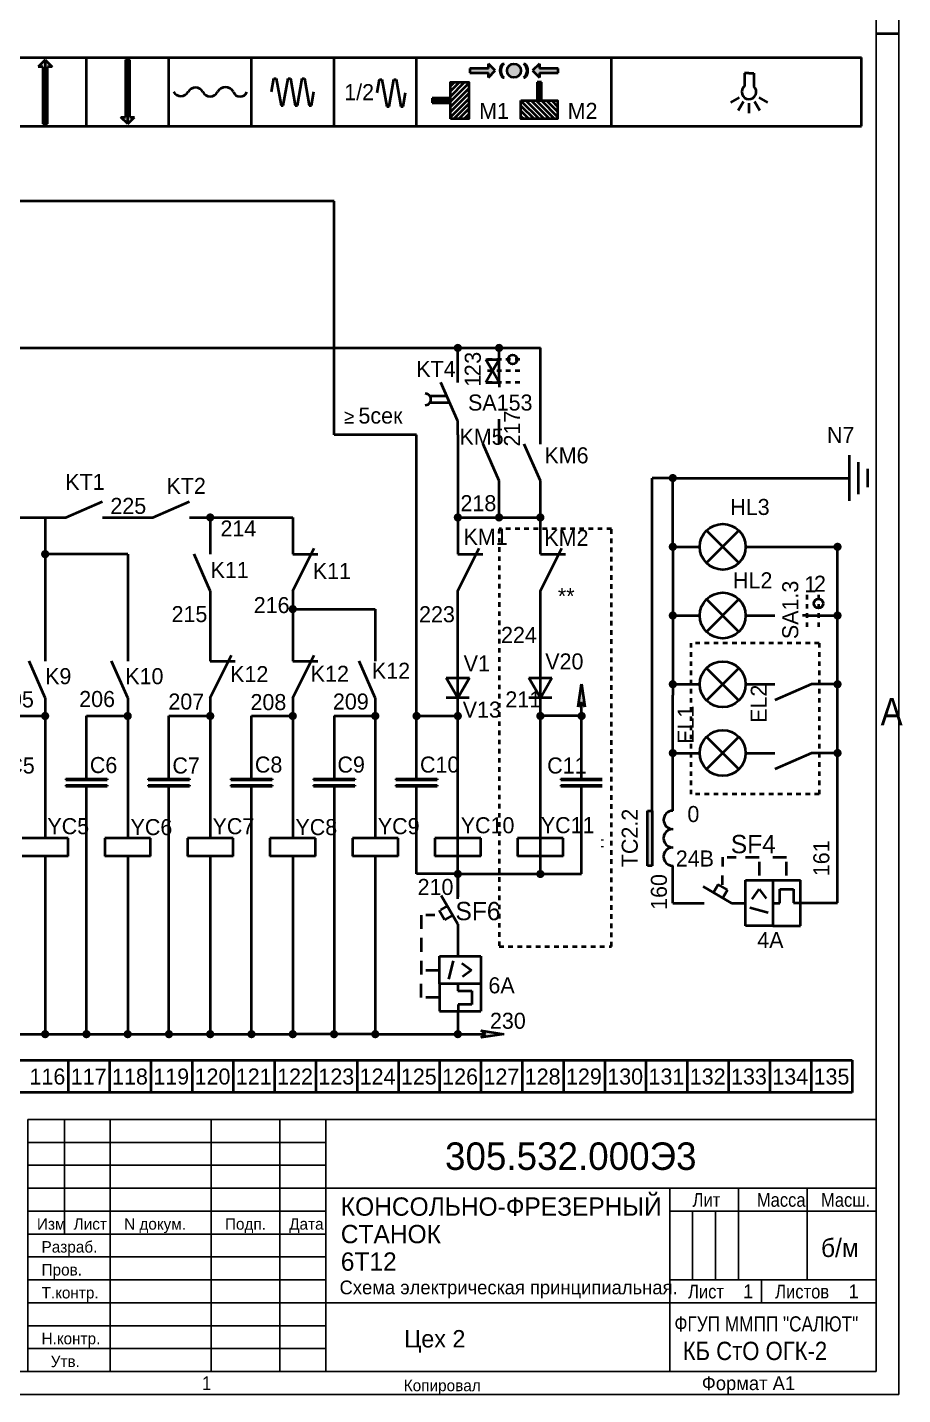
# Model space of a CAD drawing. Extents: x -8251 to 1289, y -86 to 2066.
# Drawn here: x 650.9 to 841.8, y 0 to 298.3 of the extents above; entities that cross this region are included whole.
import ezdxf

# ---------------------------------------------------------------- set-up
doc = ezdxf.new("R2010")
doc.units = 0
doc.linetypes.add('JIS_02_1.0', pattern=[2, 1, -1])
doc.layers.get('0').update_dxf_attribs({"linetype": 'CONTINUOUS', "lineweight": 40})
doc.layers.add('пунктир', color=4, linetype='JIS_02_1.0', lineweight=40)
doc.layers.add('Слой1', color=3, linetype='CONTINUOUS', lineweight=25)
doc.layers.add('РАМКА', color=7, linetype='CONTINUOUS')
doc.styles.get("Standard").update_dxf_attribs({"font": 'cad2win.shx', "height": 3.5})

# ---------------------------------------------------------------- blocks, each defined once
blk = doc.blocks.new('авт защ-верт-теп-элмаг')
for p, q in [((0, 0.797724627934258), (1.855200935096946e-07, -4.202275636998252)), ((1.855200935096946e-07, -10.20227563699825), (-3.598076025833223, -3.970224829429412)), ((-7.999999814479906, -8.202275636998252), (-7.999999814479906, -11.20227563699825)), ((-4.999999814479906, -8.202275636998252), (-6.999999814479906, -8.202275636998252)), ((-2.873138187660004, -9.280161431527233), (-4.04497333454384, -7.250483419029479)), ((-2.260526750666259, -6.222176123685472), (-3.781010471749767, -7.100027809351445)), ((-1.075123143085193, -8.242076961534963), (-2.873138187660004, -9.280161431527233)), ((0, -10.20227537206574), (1.855200935096946e-07, -17.20227616217267)), ((-7.999999814479906, -13.20227563699825), (-7.999999814479906, -16.20227563699825)), ((-3.999999997200803, -17.20227563699825), (5, -17.20227537206574)), ((-3.999999814479906, -23.20227563699825), (-3.999999814479906, -17.20227563699825)), ((5.000000185520094, -17.20227563699825), (5.000000185520094, -23.20227563699825)), ((-7.999999814479906, -18.20227563699825), (-7.999999814479906, -21.20227563699825)), ((-6.999999814479906, -20.20227563699825), (-3.999999814479906, -20.20227563699825)), ((-0.9999998144799065, -18.20227563699825), (-2.066987112587697, -22.18432644456709)), ((0.8612073410312746, -18.72025758435751), (3.000000185520094, -20.20227563699825)), ((3.000000185520094, -20.20227563699825), (1.000000185520094, -21.72466315511917)), ((-8, -26.20227537206574), (-8, -23.20227537206574)), ((-3.999999817279104, -23.20227484689133), (-3.999999817279104, -29.20227484689133)), ((5, -23.20227537206574), (-3.999999997200803, -23.20227563699825)), ((1.827208961913129e-07, -23.20227484689133), (1.827208961913129e-07, -24.71968769637192)), ((5.000000182720896, -23.20227484689133), (5.000000182720896, -29.20227484689133)), ((-4, -26.20227537206574), (-7, -26.20227537206574)), ((1.827208961913129e-07, -24.71968769637192), (3.057836614909547, -24.71968769637192)), ((3.057836614909547, -24.71968769637192), (3.057836614909547, -27.71471231868429)), ((-4, -29.20227484689133), (5, -29.20227537206574)), ((0, -29.20227537206574), (1.855200935096946e-07, -34.20227563699825)), ((0.05946248108693908, -27.71471231868429), (0.05946248108693908, -29.17739905894962)), ((3.057836614909547, -27.71471231868429), (0.05946248108693908, -27.71471231868429))]:
    blk.add_line(p, q)

msp = doc.modelspace()

# ---------------------------------------------------------------- hatches: boundary and pattern name
for points in [[(654.7919236587852, 291.2267289396871), (653.2919236587852, 289.7267289396871), (654.2919236587852, 289.7267289396871), (654.2919236587852, 277.2267289396871), (655.2919236587852, 277.2267289396871), (655.2919236587852, 289.7267289396871), (656.2919236587852, 289.7267289396871)], [(672.7919236587859, 277.2267289396871), (674.2919236587859, 278.7267289396871), (673.2919236587859, 278.7267289396871), (673.2919236587857, 291.2267289396871), (672.2919236587859, 291.2267289396871), (672.2919236587859, 278.7267289396871), (671.2919236587859, 278.7267289396871)], [(771.7919236587861, 155.0459455689033), (772.5184156606695, 150.0459455689033), (771.7919236587861, 151.0459455689033), (771.0135368782787, 150.0459455689033)], [(787.1765656535672, 127.3779971716191), (787.1765656535672, 115.3779971716194), (786.1266975840908, 115.3779971716194), (786.1266975840908, 127.3779971716191)], [(754.7919236587859, 78.61733406471825), (749.7919236587859, 77.8908420628349), (750.7919236587859, 78.61733406471825), (749.7919236587859, 79.39572084522564)]]:
    msp.add_hatch(color=256).paths.add_polyline_path(points)
h = msp.add_hatch(color=256)
edge = h.paths.add_edge_path()
edge.add_arc((757.0405167283891, 288.859674652369), 1.507161163253386, 0, 360)
edge = h.paths.add_edge_path()
edge.add_line((759.1647464066841, 287.3583644613806), (759.4255101795768, 287.359674652369))
edge.add_arc((758.0002432034105, 288.859674652369), 2.069151022364066, 313.5365589871096, 406.4083904906747)
edge.add_line((759.426950740781, 290.3583045453581), (759.1681178394706, 290.3583636909782))
edge.add_arc((758.0002432034105, 288.859674652369), 1.9, -52.20077086296061, 52.07199163771338, ccw=False)
edge = h.paths.add_edge_path()
edge.add_line((754.6112629431102, 287.359674652369), (754.871340712187, 287.3588968168177))
edge.add_arc((756.0365299192765, 288.859674652369), 1.9, 127.90182317226959, 232.17458567294858, ccw=False)
edge.add_line((754.8693403326956, 290.3588972739223), (754.6105074313853, 290.3589564195424))
edge.add_arc((756.0365299192765, 288.859674652369), 2.069151022364066, 133.5654243193189, 226.4634410128905)
h.paths.add_polyline_path([(752.9713657060249, 288.8596746523691), (751.4713657060247, 290.359674652369), (751.4713657060247, 289.359674652369), (747.4352185934542, 289.359674652369), (747.4352185934542, 288.359674652369), (751.4713657060247, 288.359674652369), (751.4713657060247, 287.359674652369)])
h.paths.add_polyline_path([(761.1124816115471, 288.857585826079), (762.6124816115473, 287.3575858260791), (762.6124816115473, 288.3575858260791), (766.648628724118, 288.3575858260791), (766.648628724118, 289.3575858260791), (762.6124816115473, 289.3575858260791), (762.6124816115473, 290.3575858260791)])
h = msp.add_hatch()
h.set_pattern_fill('ANSI31', color=256, scale=0.25, angle=180, style=0)
h.set_pattern_definition([(225, (409.1001792156724, -166.4731278391), (0.5612660075668219, -0.5612660075668222), [])])
h.paths.add_polyline_path([(743.1813208217611, 278.3297246573702), (743.1813208217611, 286.3297246573702), (747.1813208217611, 286.3297246573702), (747.1813208217611, 278.3297246573702)])
h = msp.add_hatch(color=256)
h.paths.add_polyline_path([(763.0567103238102, 282.3329108233168), (763.0567103238102, 286.3223871883434), (762.0617190275282, 286.3223871883434), (762.0617190275282, 282.3329108233168)])
edge = h.paths.add_edge_path()
edge.add_line((762.5576950718125, 282.3297246573702), (762.5576950718125, 286.3297246573702))
h = msp.add_hatch(color=256)
h.paths.add_polyline_path([(743.1775038893225, 281.8317555818577), (743.1775038893225, 282.8248841880711), (739.1848629371102, 282.8248841880711), (739.1848629371102, 281.8317555818576)])
edge = h.paths.add_edge_path()
edge.add_line((743.1813208217611, 282.3297246573702), (739.1813208217611, 282.3297246573702))
h = msp.add_hatch()
h.set_pattern_fill('ANSI31', color=256, scale=0.25, angle=90, style=0)
h.set_pattern_definition([(135, (492.2792577190371, -166.4731278391), (-0.5612660075668221, -0.561266007566822), [])])
h.paths.add_polyline_path([(758.5576950718125, 282.3297246573702), (766.5576950718125, 282.3297246573702), (766.5576950718125, 278.3297246573702), (758.5576950718125, 278.3297246573702)])
h = msp.add_hatch(color=256)
edge = h.paths.add_edge_path()
edge.add_arc((744.791923658787, 228.3549857439602), 0.9, 0, 360)
h = msp.add_hatch(color=256)
edge = h.paths.add_edge_path()
edge.add_arc((753.7919236587861, 228.3549857439619), 0.9, 0, 360)
h = msp.add_hatch(color=256)
edge = h.paths.add_edge_path()
edge.add_arc((791.6765656535671, 199.9662630702196), 0.9, 90, 450)
h = msp.add_hatch(color=256)
edge = h.paths.add_edge_path()
edge.add_arc((690.7919236587857, 191.3696366861889), 0.9, 0, 360)
h = msp.add_hatch(color=256)
edge = h.paths.add_edge_path()
edge.add_arc((744.7919236587859, 191.3696366861889), 0.9, 0, 360)
h = msp.add_hatch(color=256)
edge = h.paths.add_edge_path()
edge.add_arc((753.7919236587861, 191.3696366861891), 0.9, 0, 360)
h = msp.add_hatch(color=256)
edge = h.paths.add_edge_path()
edge.add_arc((762.7919236587861, 191.3696366861889), 0.9, 0, 360)
h = msp.add_hatch(color=256)
edge = h.paths.add_edge_path()
edge.add_arc((791.6765656535672, 184.9662630702197), 0.9, 90, 450)
h = msp.add_hatch(color=256)
edge = h.paths.add_edge_path()
edge.add_arc((827.6050389053137, 184.9662630702196), 0.9, 90, 450)
h = msp.add_hatch(color=256)
edge = h.paths.add_edge_path()
edge.add_arc((654.7919236587852, 183.3723025729), 0.9, 0, 360)
h = msp.add_hatch(color=256)
edge = h.paths.add_edge_path()
edge.add_arc((708.7919236587857, 171.3723025728997), 0.9, 0, 360)
h = msp.add_hatch(color=256)
edge = h.paths.add_edge_path()
edge.add_arc((791.6765656535672, 169.9662630702197), 0.9, 90, 450)
h = msp.add_hatch(color=256)
edge = h.paths.add_edge_path()
edge.add_arc((827.6050389053137, 169.9662630702196), 0.9, 90, 450)
h = msp.add_hatch(color=256)
edge = h.paths.add_edge_path()
edge.add_arc((791.6765656535672, 154.9662630702197), 0.9, 90, 450)
h = msp.add_hatch(color=256)
edge = h.paths.add_edge_path()
edge.add_arc((827.6050389053137, 154.9662630702197), 0.9, 90, 450)
h = msp.add_hatch(color=256)
edge = h.paths.add_edge_path()
edge.add_arc((654.7919236587852, 148.045945568903), 0.9, 0, 360)
h = msp.add_hatch(color=256)
edge = h.paths.add_edge_path()
edge.add_arc((672.7919236587854, 148.045945568903), 0.9, 0, 360)
h = msp.add_hatch(color=256)
edge = h.paths.add_edge_path()
edge.add_arc((690.7919236587854, 148.045945568903), 0.9, 0, 360)
h = msp.add_hatch(color=256)
edge = h.paths.add_edge_path()
edge.add_arc((708.7919236587861, 148.0459455689029), 0.9, 0, 360)
h = msp.add_hatch(color=256)
edge = h.paths.add_edge_path()
edge.add_arc((726.7919236587857, 148.0459455689028), 0.9, 0, 360)
h = msp.add_hatch(color=256)
edge = h.paths.add_edge_path()
edge.add_arc((735.7919236587859, 148.0459455689028), 0.9, 0, 360)
h = msp.add_hatch(color=256)
edge = h.paths.add_edge_path()
edge.add_arc((744.7919236587863, 148.0459455689028), 0.9, 0, 360)
h = msp.add_hatch(color=256)
edge = h.paths.add_edge_path()
edge.add_arc((762.7919236587861, 148.0459455689028), 0.9, 0, 360)
h = msp.add_hatch(color=256)
edge = h.paths.add_edge_path()
edge.add_arc((771.7919236587861, 148.0459455689028), 0.9, 0, 360)
h = msp.add_hatch(color=256)
edge = h.paths.add_edge_path()
edge.add_arc((791.6765656535672, 139.9662630702197), 0.9, 90, 450)
h = msp.add_hatch(color=256)
edge = h.paths.add_edge_path()
edge.add_arc((827.6050389053137, 139.9662630702197), 0.9, 90, 450)
h = msp.add_hatch(color=256)
h.paths.add_polyline_path([(659.2818641800097, 132.9254134142489), (659.2818641800097, 132.7265208471839), (668.3019831375627, 132.7265208471841), (668.3019831375625, 132.9254134142489)])
h.paths.add_polyline_path([(659.2818641800095, 134.3447171185348), (659.2818641800095, 134.14582455147), (668.3019831375623, 134.14582455147), (668.3019831375623, 134.3447171185348)])
h = msp.add_hatch(color=256)
h.paths.add_polyline_path([(677.2818641800095, 132.9254134142487), (677.2818641800095, 132.7265208471838), (686.3019831375625, 132.726520847184), (686.3019831375623, 132.9254134142487)])
h.paths.add_polyline_path([(677.2818641800093, 134.3447171185347), (677.2818641800093, 134.1458245514699), (686.301983137562, 134.1458245514699), (686.301983137562, 134.3447171185347)])
h = msp.add_hatch(color=256)
h.paths.add_polyline_path([(695.2818641800095, 132.9254134142487), (695.2818641800095, 132.7265208471838), (704.3019831375625, 132.726520847184), (704.3019831375623, 132.9254134142487)])
h.paths.add_polyline_path([(695.2818641800093, 134.3447171185347), (695.2818641800093, 134.1458245514699), (704.301983137562, 134.1458245514699), (704.301983137562, 134.3447171185347)])
h = msp.add_hatch(color=256)
h.paths.add_polyline_path([(713.2818641800095, 132.9254134142487), (713.2818641800095, 132.7265208471838), (722.3019831375625, 132.726520847184), (722.3019831375623, 132.9254134142487)])
h.paths.add_polyline_path([(713.2818641800093, 134.3447171185347), (713.2818641800093, 134.1458245514699), (722.301983137562, 134.1458245514699), (722.301983137562, 134.3447171185347)])
h = msp.add_hatch(color=256)
h.paths.add_polyline_path([(731.2818641800097, 132.9254134142487), (731.2818641800097, 132.7265208471838), (740.3019831375627, 132.726520847184), (740.3019831375625, 132.9254134142487)])
h.paths.add_polyline_path([(731.2818641800095, 134.3447171185347), (731.2818641800095, 134.1458245514699), (740.3019831375623, 134.1458245514699), (740.3019831375623, 134.3447171185347)])
h = msp.add_hatch(color=256)
h.paths.add_polyline_path([(767.2818641800097, 132.9254134142487), (767.2818641800097, 132.7265208471838), (776.301983137563, 132.726520847184), (776.3019831375625, 132.9254134142487)])
h.paths.add_polyline_path([(767.2818641800097, 134.3447171185347), (767.2818641800097, 134.1458245514699), (776.3019831375625, 134.1458245514699), (776.3019831375625, 134.3447171185347)])
h = msp.add_hatch(color=256)
edge = h.paths.add_edge_path()
edge.add_arc((744.7919236587866, 113.5675377997041), 0.9, 0, 360)
h = msp.add_hatch(color=256)
edge = h.paths.add_edge_path()
edge.add_arc((762.7919236587861, 113.5675377997039), 0.9, 0, 360)
h = msp.add_hatch(color=256)
edge = h.paths.add_edge_path()
edge.add_arc((654.7919236587854, 78.61733406471808), 0.9, 0, 360)
h = msp.add_hatch(color=256)
edge = h.paths.add_edge_path()
edge.add_arc((663.7919236587854, 78.61733406471797), 0.9, 0, 360)
h = msp.add_hatch(color=256)
edge = h.paths.add_edge_path()
edge.add_arc((672.7919236587854, 78.61733406471802), 0.9, 0, 360)
h = msp.add_hatch(color=256)
edge = h.paths.add_edge_path()
edge.add_arc((681.7919236587854, 78.61733406471814), 0.9, 0, 360)
h = msp.add_hatch(color=256)
edge = h.paths.add_edge_path()
edge.add_arc((690.7919236587854, 78.61733406471825), 0.9, 0, 360)
h = msp.add_hatch(color=256)
edge = h.paths.add_edge_path()
edge.add_arc((699.7919236587854, 78.61733406471814), 0.9, 0, 360)
h = msp.add_hatch(color=256)
edge = h.paths.add_edge_path()
edge.add_arc((708.7919236587857, 78.61733406471791), 0.9, 0, 360)
h = msp.add_hatch(color=256)
edge = h.paths.add_edge_path()
edge.add_arc((717.7919236587859, 78.61733406471785), 0.9, 0, 360)
h = msp.add_hatch(color=256)
edge = h.paths.add_edge_path()
edge.add_arc((726.7919236587859, 78.61733406471774), 0.9, 0, 360)
h = msp.add_hatch(color=256)
edge = h.paths.add_edge_path()
edge.add_arc((744.7919236587859, 78.61733406471768), 0.9, 0, 360)

# ---------------------------------------------------------------- linework, layer by layer
for p, q in [((835.9999993205711, 296.9999995473813), (840.9999993205711, 296.9999995473813)), ((524.4266727295283, 291.7267289396872), (832.8544116393941, 291.7267289396871)), ((654.7919236587852, 291.2267289396871), (653.2919236587852, 289.7267289396871)), ((654.2919236587852, 289.7267289396871), (653.2919236587852, 289.7267289396871)), ((654.2919236587852, 289.7267289396871), (654.2919236587852, 277.2267289396871)), ((654.7919236587852, 291.2267289396871), (656.2919236587852, 289.7267289396871)), ((654.7919236587852, 291.2267289396871), (654.7919236587852, 277.2267289396871)), ((655.2919236587852, 277.2267289396871), (655.2919236587852, 289.7267289396871)), ((656.2919236587852, 289.7267289396871), (655.2919236587852, 289.7267289396871)), ((663.7919236587859, 276.7267289396871), (663.7919236587859, 291.7267289396872)), ((672.2919236587859, 291.2267289396871), (672.2919236587859, 278.7267289396871)), ((673.2919236587857, 291.2267289396871), (672.2919236587859, 291.2267289396871)), ((672.7919236587859, 277.2267289396871), (672.7919236587857, 291.2267289396871)), ((673.2919236587859, 278.7267289396871), (673.2919236587857, 291.2267289396871)), ((681.7919236587859, 276.7267289396871), (681.7919236587859, 291.7267289396872)), ((699.7919236587861, 276.7267289396871), (699.7919236587861, 291.7267289396872)), ((717.7919236587861, 276.7267289396871), (717.7919236587861, 291.7267289396872)), ((735.7919236587863, 276.7267289396871), (735.7919236587863, 291.7267289396872)), ((751.4713657060247, 289.359674652369), (751.4713657060247, 290.359674652369)), ((752.9713657060249, 288.8596746523691), (751.4713657060247, 290.359674652369)), ((754.6105074313853, 290.3589564195424), (754.8693403326956, 290.3588972739223)), ((759.1681178394706, 290.3583636909782), (759.426950740781, 290.3583045453581)), ((762.6124816115473, 290.3575858260791), (761.1124816115471, 288.857585826079)), ((762.6124816115473, 290.3575858260791), (762.6124816115473, 289.3575858260791)), ((778.2919236587861, 276.7267289396871), (778.2919236587861, 291.7267289396872)), ((832.8544116393941, 276.7267289396871), (832.8544116393941, 291.7267289396871)), ((672.7919236587859, 284.2267289396871), (672.7919236587859, 289.2267289396871)), ((704.1662564607814, 284.2267289396872), (704.6872009937822, 287.1811521987238)), ((704.6872009937822, 287.1811521987238), (705.1872009937822, 287.1811521987238)), ((705.1872009937822, 287.1811521987238), (706.2290900597836, 281.2723056806506)), ((706.7290900597836, 281.2723056806506), (707.7709791257853, 287.1811521987238)), ((707.7709791257853, 287.1811521987238), (708.2709791257853, 287.1811521987238)), ((708.2709791257853, 287.1811521987238), (709.312868191787, 281.2723056806506)), ((709.812868191787, 281.2723056806506), (710.8547572577886, 287.1811521987237)), ((710.8547572577886, 287.1811521987237), (711.3547572577886, 287.1811521987237)), ((711.3547572577886, 287.1811521987237), (712.3966463237903, 281.2723056806504)), ((727.2191424739733, 283.9934473156327), (727.7400870069741, 286.9478705746693)), ((727.7400870069741, 286.9478705746693), (728.2400870069741, 286.9478705746693)), ((728.2400870069741, 286.9478705746693), (729.2819760729758, 281.0390240565961)), ((729.7819760729758, 281.0390240565961), (730.8238651389775, 286.9478705746692)), ((730.8238651389775, 286.9478705746692), (731.3238651389775, 286.9478705746692)), ((731.3238651389775, 286.9478705746692), (732.3657542049791, 281.039024056596)), ((747.4352185934542, 289.359674652369), (747.4352185934542, 288.359674652369)), ((751.4713657060247, 289.359674652369), (747.4352185934542, 289.359674652369)), ((747.4352185934542, 288.359674652369), (751.4713657060247, 288.359674652369)), ((751.4713657060247, 287.359674652369), (752.9713657060249, 288.8596746523691)), ((751.4713657060247, 287.359674652369), (751.4713657060247, 288.359674652369)), ((754.6112629431102, 287.359674652369), (754.871340712187, 287.3588968168177)), ((759.1647464066841, 287.3583644613806), (759.4255101795768, 287.359674652369)), ((761.1124816115471, 288.857585826079), (762.6124816115473, 287.3575858260791)), ((766.648628724118, 289.3575858260791), (762.6124816115473, 289.3575858260791)), ((762.6124816115473, 288.3575858260791), (766.648628724118, 288.3575858260791)), ((762.6124816115473, 288.3575858260791), (762.6124816115473, 287.3575858260791)), ((766.648628724118, 288.3575858260791), (766.648628724118, 289.3575858260791)), ((808.2919236587861, 288.2746698368088), (807.3394914475368, 288.2746698368088)), ((807.3394914475368, 288.2746698368088), (807.3394914475368, 285.5071866530168)), ((808.2919236587861, 288.2746698368088), (809.3367871363255, 288.2746698368088)), ((809.3367871363255, 288.2746698368088), (809.3367871363255, 285.4329459126878)), ((654.7919236587852, 284.2267289396871), (654.7919236587852, 279.2267289396871)), ((712.8966463237903, 281.2723056806504), (713.4175908567911, 284.2267289396872)), ((732.8657542049791, 281.039024056596), (733.3866987379799, 283.9934473156327)), ((743.1813208217611, 282.3297246573702), (743.1813208217611, 286.3297246573702)), ((743.1813208217611, 286.3297246573702), (747.1813208217611, 286.3297246573702)), ((747.1813208217611, 286.3297246573702), (747.1813208217611, 278.3297246573702)), ((763.0567103238102, 286.3223871883434), (762.0617190275282, 286.3223871883434)), ((762.0617190275282, 286.3223871883434), (762.0617190275282, 282.3329108233168)), ((763.0567103238102, 282.3329108233168), (763.0567103238102, 286.3223871883434)), ((706.2290900597836, 281.2723056806506), (706.7290900597836, 281.2723056806506)), ((709.312868191787, 281.2723056806506), (709.812868191787, 281.2723056806506)), ((712.3966463237903, 281.2723056806504), (712.8966463237903, 281.2723056806504)), ((729.2819760729758, 281.0390240565961), (729.7819760729758, 281.0390240565961)), ((732.3657542049791, 281.039024056596), (732.8657542049791, 281.039024056596)), ((743.1775038893225, 282.8248841880711), (739.1848629371102, 282.8248841880711)), ((739.1848629371102, 282.8248841880711), (739.1848629371102, 281.8317555818576)), ((739.1848629371102, 281.8317555818576), (743.1775038893225, 281.8317555818577)), ((743.1775038893225, 281.8317555818577), (743.1775038893225, 282.8248841880711)), ((743.1813208217611, 282.3297246573702), (743.1813208217611, 282.8297246573702)), ((743.1813208217611, 278.3297246573702), (743.1813208217611, 282.3297246573702)), ((758.5576950718125, 282.3297246573702), (762.5576950718125, 282.3297246573702)), ((762.0617190275282, 282.3329108233168), (763.0567103238102, 282.3329108233168)), ((806.165890421519, 282.9992630778448), (804.2579667080624, 281.8977228082874)), ((807.064457796944, 282.10069570242), (805.9629175273865, 280.1927719889636)), ((808.2919236587861, 281.7717972160026), (808.2919236587861, 279.5687166768881)), ((809.5193895206287, 282.10069570242), (810.6209297901862, 280.1927719889636)), ((810.4179568960533, 282.9992630778448), (812.3258806095098, 281.8977228082875)), ((671.2919236587859, 278.7267289396871), (672.2919236587859, 278.7267289396871)), ((672.7919236587859, 277.2267289396871), (671.2919236587859, 278.7267289396871)), ((672.7919236587859, 277.2267289396871), (674.2919236587859, 278.7267289396871)), ((673.2919236587857, 278.7267289396871), (674.2919236587859, 278.7267289396871)), ((747.1813208217611, 278.3297246573702), (743.1813208217611, 278.3297246573702)), ((524.4266727295285, 276.7267289396871), (778.2919236587861, 276.7267289396871)), ((645.7919236587857, 276.7267289396871), (663.7919236587859, 276.7267289396871)), ((654.2919236587852, 277.2267289396871), (655.2919236587852, 277.2267289396871)), ((663.7919236587859, 276.7267289396871), (681.7919236587859, 276.7267289396871)), ((681.7919236587859, 276.7267289396871), (699.7919236587861, 276.7267289396871)), ((699.7919236587861, 276.7267289396871), (717.7919236587861, 276.7267289396871)), ((717.7919236587861, 276.7267289396871), (735.7919236587863, 276.7267289396871)), ((735.7919236587863, 276.7267289396871), (778.2919236587861, 276.7267289396871)), ((778.2919236587861, 276.7267289396871), (832.8544116393941, 276.7267289396871)), ((717.7919236587863, 260.3859721805877), (573.7919236587852, 260.3859721805877)), ((717.7919236587863, 209.36963668619), (717.7919236587863, 260.3859721805877)), ((636.7919236587854, 228.3549857439608), (762.7919236587861, 228.3549857439642)), ((744.7919236587861, 220.8277153536409), (744.791923658787, 228.3549857439608)), ((753.7919236587859, 220.827715353641), (753.7919236587861, 228.3549857439625)), ((762.7919236587861, 207.3696366861894), (762.7919236587861, 228.3549857439642)), ((752.3485479858109, 223.327715353641), (750.9051723128368, 225.8277153536411)), ((750.9051723128368, 225.8277153536411), (753.791923658785, 225.8277153536416)), ((753.791923658785, 225.827715353641), (752.3485479858109, 223.327715353641)), ((744.7919236587859, 212.3696366861891), (741.091514241778, 220.827715353641)), ((752.3485479858109, 223.327715353641), (750.9051723128368, 220.8277153536409)), ((750.9051723128368, 220.8277153536409), (753.791923658785, 220.8277153536404)), ((753.791923658785, 220.827715353641), (752.3485479858109, 223.327715353641)), ((753.7919236587859, 220.827715353641), (753.7919236587861, 219.827715353641)), ((738.541923658787, 217.8696366861891), (742.3856736587875, 217.8696366861891)), ((743.041923658787, 216.3696366861891), (738.541923658787, 216.3696366861891)), ((744.7919236587859, 209.3696366861891), (744.7919236587861, 212.3696366861891)), ((753.7919236587859, 207.3696366861894), (753.7919236587859, 212.827715353641)), ((735.7919236587863, 209.3696366861894), (717.7919236587863, 209.36963668619)), ((735.7919236587859, 194.7625297033235), (735.7919236587863, 209.3696366861894)), ((744.7919236587859, 209.3696366861891), (744.7919236587859, 191.3696366861894)), ((753.7919236587861, 199.3696366861894), (750.2919236587861, 207.3696366861894)), ((762.7919236587861, 199.3696366861894), (759.2919236587861, 207.3696366861894)), ((830.1050389053137, 204.9662630702196), (830.1050389053137, 194.9662630702196)), ((832.1050389053137, 203.4662630702196), (832.1050389053137, 196.4662630702196)), ((791.6765656535671, 199.9662630702197), (787.1765656535666, 199.9662630702196)), ((787.1765656535672, 127.3779971716191), (787.1765656535666, 199.9662630702196)), ((791.6765656535671, 184.9662630702197), (791.6765656535671, 199.9662630702197)), ((791.6765656535671, 199.9662630702197), (827.6050389053137, 199.9662630702197)), ((827.6050389053137, 199.9662630702196), (830.1050389053137, 199.9662630702196)), ((834.1050389053137, 201.9662630702196), (834.1050389053137, 197.9662630702196)), ((753.7919236587861, 191.3696366861894), (753.7919236587863, 199.369636686189)), ((762.7919236587861, 183.3723025728998), (762.7919236587861, 199.369636686189)), ((659.2919236587852, 191.3696366861892), (667.2919236587852, 194.8696366861892)), ((678.2919236587854, 191.3696366861892), (686.2919236587854, 194.8696366861892)), ((735.7919236587859, 134.7625297033235), (735.7919236587859, 194.7625297033235)), ((636.7919236587854, 191.3696366861894), (654.7919236587854, 191.3696366861894)), ((654.7919236587854, 191.3696366861894), (659.2919236587857, 191.3696366861894)), ((654.7919236587854, 191.3696366861894), (654.791923658785, 159.9825081415113)), ((667.2919236587854, 191.3696366861896), (672.7919236587854, 191.3696366861894)), ((672.7919236587854, 191.3696366861894), (678.2919236587859, 191.3696366861894)), ((686.2919236587852, 191.3696366861896), (690.7919236587854, 191.3696366861894)), ((690.7919236587857, 191.3696366861894), (690.7919236587859, 183.3723025729003)), ((690.7919236587854, 191.3696366861894), (708.7919236587854, 191.3696366861894)), ((708.7919236587857, 191.3696366861894), (708.7919236587857, 183.3723025728997)), ((744.7919236587859, 191.3696366861894), (762.7919236587861, 191.3696366861894)), ((744.7919236587859, 191.3696366861894), (744.7919236587859, 183.3723025728998)), ((799.0280736761724, 181.4307291642868), (806.0991414880377, 188.5017969761525)), ((799.0280736761724, 188.5017969761525), (806.0991414880377, 181.4307291642868)), ((672.7919236587857, 183.3723025729006), (654.7919236587857, 183.3723025729006)), ((672.7919236587857, 183.3723025729006), (672.7919236587857, 159.9825081415115)), ((690.7919236587859, 175.3723025728997), (687.2919236587859, 183.3723025728997)), ((708.7919236587857, 183.3723025728997), (712.7919236587857, 183.3723025728997)), ((708.7919236587857, 175.3723025728997), (712.7919236587857, 183.3723025728997)), ((712.7919236587857, 183.3723025728997), (713.4442235567053, 184.6769023687394)), ((712.7919236587857, 183.3723025728997), (714.2649479710419, 183.3723025728997)), ((744.7919236587861, 183.3723025728998), (748.7919236587861, 183.3723025728998)), ((744.7919236587861, 175.3723025728998), (748.7919236587861, 183.3723025728998)), ((748.7919236587861, 183.3723025728998), (749.4442235567058, 184.6769023687395)), ((748.7919236587861, 183.3723025728998), (750.2649479710424, 183.3723025728998)), ((762.7919236587861, 183.3723025728998), (766.7919236587861, 183.3723025728998)), ((762.7919236587861, 175.3723025728998), (766.7919236587861, 183.3723025728998)), ((766.7919236587861, 183.3723025728998), (767.444223556706, 184.6769023687395)), ((766.7919236587861, 183.3723025728998), (768.2649479710424, 183.3723025728998)), ((791.6765656535671, 184.9662630702197), (791.6765656535672, 152.5545289688201)), ((791.6765656535672, 184.9662630702197), (797.5636075821051, 184.9662630702197)), ((807.5636075821051, 184.9662630702197), (827.6050389053137, 184.9662630702197)), ((827.6050423889974, 107.2924944767105), (827.6050389053137, 184.9662630702197)), ((690.7919236587859, 175.372302572901), (690.7919236587854, 159.9825081415115)), ((708.7919236587857, 175.3723025729001), (708.7919236587859, 159.9825081415115)), ((744.7919236587863, 108.1324624435683), (744.7919236587859, 175.3723025728997)), ((762.7919236587861, 113.5675377997039), (762.7919236587861, 175.3723025728998)), ((799.0280736761724, 166.4307291642868), (806.0991414880377, 173.5017969761525)), ((799.0280736761724, 173.5017969761525), (806.0991414880377, 166.4307291642868)), ((708.7919236587857, 171.3723025729003), (726.7919236587859, 171.3723025729004)), ((726.7919236587859, 171.3723025729004), (726.7919236587859, 159.9825081415116)), ((791.6765656535672, 169.9662630702197), (797.5636075821051, 169.9662630702197)), ((807.5636075821051, 169.9662630702197), (813.9534020134938, 169.9662630702196)), ((819.9435958895601, 169.9662630702201), (819.9435958895601, 169.9662630702201)), ((820.9435958895604, 169.9662630702196), (819.9435958895601, 169.9662630702201)), ((820.9435958895604, 169.9662630702196), (827.6050389053137, 169.9662630702196)), ((694.7919236587854, 159.9825081415115), (695.4442235567051, 161.2871079373513)), ((712.7919236587854, 159.9825081415115), (713.4442235567051, 161.2871079373513)), ((654.7919236587854, 151.9825081415114), (651.2919236587854, 159.9825081415114)), ((672.7919236587857, 151.9825081415114), (669.2919236587857, 159.9825081415114)), ((690.7919236587854, 159.9825081415115), (694.7919236587854, 159.9825081415115)), ((690.7919236587854, 151.9825081415115), (694.7919236587854, 159.9825081415115)), ((694.7919236587854, 159.9825081415115), (696.2649479710417, 159.9825081415115)), ((708.7919236587854, 159.9825081415115), (712.7919236587854, 159.9825081415115)), ((708.7919236587854, 151.9825081415115), (712.7919236587854, 159.9825081415115)), ((712.7919236587854, 159.9825081415115), (714.2649479710417, 159.9825081415115)), ((726.7919236587859, 151.9825081415116), (723.2919236587859, 159.9825081415116)), ((799.0280736761724, 151.4307291642868), (806.0991414880377, 158.5017969761525)), ((799.0280736761724, 158.5017969761525), (806.0991414880377, 151.4307291642868)), ((742.283400100649, 156.3421616319434), (744.8004472169234, 151.9825081415113)), ((742.283400100649, 156.3421616319434), (747.3174943331978, 156.3421616319434)), ((744.8004472169234, 151.9825081415113), (747.3174943331978, 156.3421616319434)), ((760.283400100649, 156.3421616319434), (762.8004472169234, 151.9825081415113)), ((760.283400100649, 156.3421616319434), (765.317494333198, 156.3421616319434)), ((762.8004472169234, 151.9825081415113), (765.317494333198, 156.3421616319434)), ((771.0135368782787, 150.0459455689033), (771.7919236587861, 155.0459455689033)), ((771.7919236587861, 155.0459455689033), (772.5184156606695, 150.0459455689033)), ((791.6765656535672, 154.9662630702197), (797.5636075821051, 154.9662630702197)), ((791.6765656535672, 127.3779971716192), (791.6765656535672, 152.5545289688201)), ((807.5636075821051, 154.9662630702197), (813.9534020134938, 154.9662630702197)), ((821.9534020134938, 154.9662630702197), (813.9534020134938, 151.4662630702197)), ((827.6050389053137, 154.9662630702197), (821.9534020134934, 154.9662630702197)), ((654.7919236587852, 151.9825081415124), (654.7919236587852, 121.4158783091481)), ((672.7919236587857, 151.9825081415111), (672.7919236587855, 121.4158783091481)), ((690.7919236587854, 151.9825081415113), (690.7919236587853, 121.4158783091481)), ((708.7919236587861, 151.9825081415127), (708.791923658786, 121.4158783091482)), ((726.7919236587859, 151.9825081415111), (726.7919236587859, 121.4158783091482)), ((747.3004472169234, 151.9825081415113), (742.2834001006488, 151.9825081415113)), ((765.3004472169234, 151.9825081415113), (760.2834001006488, 151.9825081415113)), ((771.7919236587861, 151.0459455689033), (771.0135368782787, 150.0459455689033)), ((771.7919236587861, 148.0459455689033), (771.7919236587861, 151.0459455689033)), ((772.5184156606695, 150.0459455689033), (771.7919236587861, 151.0459455689033)), ((645.7919236587854, 148.0459455689036), (654.7919236587852, 148.0459455689036)), ((663.7919236587859, 134.14582455147), (663.7919236587854, 148.0459455689036)), ((663.7919236587854, 148.0459455689036), (672.7919236587854, 148.0459455689036)), ((681.7919236587857, 134.1458245514699), (681.7919236587857, 148.0459455689036)), ((681.7919236587854, 148.0459455689036), (690.7919236587854, 148.0459455689034)), ((699.7919236587857, 134.14582455147), (699.7919236587854, 148.0459455689033)), ((699.7919236587854, 148.0459455689033), (708.7919236587859, 148.0459455689033)), ((717.7919236587857, 148.0459455689033), (717.7919236587857, 134.3447171185347)), ((717.7919236587857, 148.0459455689033), (726.7919236587857, 148.0459455689033)), ((735.7919236587861, 134.1458245514699), (735.7919236587859, 148.0459455689033)), ((735.7919236587859, 148.0459455689033), (744.7919236587863, 148.0459455689033)), ((771.7919236587861, 148.0459455689033), (762.7919236587861, 148.0459455689033)), ((771.7919236587861, 134.1458245514699), (771.7919236587861, 148.0459455689033)), ((799.0280736761724, 136.4307291642868), (806.0991414880377, 143.5017969761525)), ((799.0280736761724, 143.5017969761525), (806.0991414880377, 136.4307291642868)), ((791.6765656535672, 139.9662630702197), (797.5636075821051, 139.9662630702197)), ((807.5636075821051, 139.9662630702197), (813.9534020134938, 139.9662630702197)), ((821.9534020134938, 139.9662630702197), (813.9534020134938, 136.4662630702197)), ((827.6050389053137, 139.9662630702197), (821.9534020134936, 139.9662630702197)), ((659.2818641800093, 134.3447171185348), (668.3019831375623, 134.3447171185348)), ((659.2818641800095, 134.3447171185348), (659.2818641800095, 134.14582455147)), ((663.7919236587857, 134.3447171185348), (663.7919236587857, 134.14582455147)), ((668.3019831375623, 134.3447171185348), (668.3019831375623, 134.14582455147)), ((677.281864180009, 134.3447171185347), (686.301983137562, 134.3447171185347)), ((677.2818641800093, 134.3447171185347), (677.2818641800093, 134.1458245514699)), ((681.7919236587854, 134.3447171185347), (681.7919236587854, 134.1458245514699)), ((686.301983137562, 134.3447171185347), (686.301983137562, 134.1458245514699)), ((695.281864180009, 134.3447171185347), (704.301983137562, 134.3447171185347)), ((695.2818641800093, 134.3447171185347), (695.2818641800093, 134.1458245514699)), ((699.7919236587854, 134.3447171185347), (699.7919236587857, 134.1458245514699)), ((704.301983137562, 134.3447171185347), (704.301983137562, 134.1458245514699)), ((713.281864180009, 134.3447171185347), (722.301983137562, 134.3447171185347)), ((713.2818641800093, 134.3447171185347), (713.2818641800093, 134.1458245514699)), ((722.301983137562, 134.3447171185347), (722.301983137562, 134.1458245514699)), ((731.2818641800093, 134.3447171185347), (740.3019831375623, 134.3447171185347)), ((731.2818641800095, 134.3447171185347), (731.2818641800095, 134.1458245514699)), ((740.3019831375623, 134.3447171185347), (740.3019831375623, 134.1458245514699)), ((767.2818641800097, 134.3447171185347), (776.3019831375625, 134.3447171185347)), ((767.2818641800097, 134.3447171185347), (767.2818641800097, 134.1458245514699)), ((659.2818641800095, 134.14582455147), (668.3019831375623, 134.14582455147)), ((659.2818641800097, 132.9254134142489), (668.3019831375625, 132.9254134142489)), ((659.2818641800097, 132.9254134142489), (659.2818641800095, 132.7265208471839)), ((659.2818641800097, 132.7265208471839), (668.3019831375627, 132.7265208471841)), ((663.7919236587857, 132.9254134142489), (663.7919236587857, 132.726520847184)), ((663.7919236587854, 78.61733406471853), (663.7919236587862, 132.726520847184)), ((668.3019831375625, 132.9254134142489), (668.3019831375627, 132.7265208471841)), ((677.2818641800093, 134.1458245514699), (686.301983137562, 134.1458245514699)), ((677.2818641800095, 132.9254134142487), (686.3019831375623, 132.9254134142487)), ((677.2818641800095, 132.9254134142487), (677.2818641800093, 132.7265208471838)), ((677.2818641800095, 132.7265208471838), (686.3019831375625, 132.726520847184)), ((681.7919236587854, 132.9254134142487), (681.7919236587854, 132.7265208471839)), ((681.7919236587854, 78.6173340647187), (681.7919236587853, 132.7265208471839)), ((686.3019831375623, 132.9254134142487), (686.3019831375625, 132.726520847184)), ((695.2818641800093, 134.1458245514699), (704.301983137562, 134.1458245514699)), ((695.2818641800095, 132.9254134142487), (704.3019831375623, 132.9254134142487)), ((695.2818641800095, 132.9254134142487), (695.2818641800093, 132.7265208471838)), ((695.2818641800095, 132.7265208471838), (704.3019831375625, 132.726520847184)), ((699.7919236587857, 132.9254134142487), (699.7919236587854, 132.7265208471839)), ((699.7919236587854, 78.61733406471853), (699.7919236587853, 132.7265208471839)), ((704.3019831375623, 132.9254134142487), (704.3019831375625, 132.726520847184)), ((713.2818641800093, 134.1458245514699), (722.301983137562, 134.1458245514699)), ((713.2818641800095, 132.9254134142487), (722.3019831375623, 132.9254134142487)), ((713.2818641800095, 132.9254134142487), (713.2818641800093, 132.7265208471838)), ((713.2818641800095, 132.7265208471838), (722.3019831375625, 132.726520847184)), ((717.7919236587858, 132.7265208471839), (717.7919236587859, 78.61733406471836)), ((722.3019831375623, 132.9254134142487), (722.3019831375625, 132.726520847184)), ((731.2818641800095, 134.1458245514699), (740.3019831375623, 134.1458245514699)), ((731.2818641800097, 132.9254134142487), (740.3019831375625, 132.9254134142487)), ((731.2818641800097, 132.9254134142487), (731.2818641800095, 132.7265208471838)), ((731.2818641800097, 132.7265208471838), (740.3019831375627, 132.726520847184)), ((735.7919236587859, 113.5675377997043), (735.7919236587861, 132.9254134142487)), ((740.3019831375625, 132.9254134142487), (740.3019831375627, 132.726520847184)), ((767.2818641800097, 134.1458245514699), (776.3019831375625, 134.1458245514699)), ((767.2818641800097, 132.9254134142487), (776.3019831375625, 132.9254134142487)), ((767.2818641800097, 132.9254134142487), (767.2818641800097, 132.7265208471838)), ((767.2818641800097, 132.7265208471838), (776.301983137563, 132.726520847184)), ((771.7919236587861, 113.5675377997039), (771.7919236587861, 132.9254134142487)), ((786.1266975840908, 115.3779971716194), (786.1266975840908, 127.3779971716191)), ((786.1266975840908, 127.3779971716191), (787.1765656535672, 127.3779971716191)), ((787.1765656535672, 127.3779971716191), (787.1765656535672, 115.3779971716194)), ((659.777648458394, 121.4158783091481), (649.8061988591769, 121.4158783091481)), ((659.777648458394, 117.456467089506), (659.777648458394, 121.4158783091481)), ((677.777648458394, 121.4158783091481), (667.8061988591769, 121.4158783091481)), ((667.8061988591769, 121.4158783091481), (667.8061988591769, 117.456467089506)), ((677.777648458394, 117.456467089506), (677.777648458394, 121.4158783091481)), ((695.7776484583937, 121.4158783091481), (685.8061988591767, 121.4158783091481)), ((685.8061988591767, 121.4158783091481), (685.8061988591767, 117.456467089506)), ((695.7776484583937, 117.456467089506), (695.7776484583937, 121.4158783091481)), ((713.777648458394, 121.4158783091482), (703.8061988591769, 121.4158783091482)), ((703.8061988591769, 121.4158783091482), (703.8061988591769, 117.4564670895061)), ((713.777648458394, 117.4564670895061), (713.777648458394, 121.4158783091482)), ((731.7776484583944, 121.4158783091482), (721.8061988591774, 121.4158783091482)), ((721.8061988591774, 121.4158783091482), (721.8061988591774, 117.4564670895061)), ((731.7776484583944, 117.4564670895061), (731.7776484583944, 121.4158783091482)), ((749.7776484583944, 121.4158783091482), (739.8061988591774, 121.4158783091482)), ((739.8061988591774, 121.4158783091482), (739.8061988591774, 117.4564670895061)), ((749.7776484583944, 117.4564670895061), (749.7776484583944, 121.4158783091482)), ((767.7776484583949, 121.4158783091482), (757.8061988591776, 121.4158783091482)), ((757.8061988591776, 121.4158783091482), (757.8061988591776, 117.4564670895061)), ((767.7776484583949, 117.4564670895061), (767.7776484583949, 121.4158783091482)), ((776.3019831375625, 121.0613012529549), (776.3019831375625, 120.86240868589)), ((776.3019831375625, 119.6419975486689), (776.301983137563, 119.4431049816042)), ((659.777648458394, 117.456467089506), (649.8061988591769, 117.456467089506)), ((654.7919236587852, 117.456467089506), (654.7919236587854, 78.61733406471853)), ((677.777648458394, 117.456467089506), (667.8061988591769, 117.456467089506)), ((672.7919236587854, 117.456467089506), (672.7919236587854, 78.61733406471853)), ((695.7776484583937, 117.456467089506), (685.8061988591767, 117.456467089506)), ((690.7919236587852, 117.456467089506), (690.7919236587854, 78.61733406471853)), ((713.777648458394, 117.4564670895061), (703.8061988591769, 117.4564670895061)), ((708.7919236587861, 117.4564670895061), (708.7919236587854, 78.61733406471848)), ((731.7776484583944, 117.4564670895061), (721.8061988591774, 117.4564670895061)), ((726.7919236587859, 117.4564670895061), (726.7919236587859, 78.61733406471825)), ((749.7776484583944, 117.4564670895061), (739.8061988591774, 117.4564670895061)), ((767.7776484583949, 117.4564670895061), (757.8061988591776, 117.4564670895061)), ((762.7919236587861, 113.5675377997039), (762.7919236587861, 117.456467089506)), ((802.5029312432782, 117.2330349228374), (802.5029311896171, 115.2330333683424)), ((803.5029312432782, 117.2330349228374), (805.5029311896171, 117.2330333683424)), ((807.5029312432782, 117.2330349228374), (810.5029312432782, 117.2330349228374)), ((813.5029312432782, 117.2330349228374), (816.5029312432782, 117.2330349228374)), ((744.7919236587859, 113.5675377997042), (735.7919236587859, 113.5675377997043)), ((744.7919236587859, 113.5675377997042), (762.7919236587861, 113.5675377997039)), ((762.7919236587861, 113.5675377997039), (771.7919236587861, 113.5675377997039)), ((787.1765656535672, 115.3779971716194), (786.1266975840908, 115.3779971716194)), ((791.6765656535672, 107.2330318138475), (791.6765656535672, 115.3779971716192)), ((810.5029312432782, 116.2330349228374), (810.5029312432782, 113.2330349228374)), ((816.5029312432782, 113.2330349228374), (816.5029312432782, 116.2330349228374)), ((804.5029312432782, 107.2330349228374), (798.2708804357096, 110.8311111341907)), ((800.5390197319555, 109.5216003009435), (801.5525965904687, 111.2771669172644)), ((803.5808170378073, 110.1061732960175), (801.5511390253096, 111.2780084429012)), ((802.5029311896171, 111.2330333683424), (802.5029311896171, 113.2330333683424)), ((807.5029312432782, 102.2330318138475), (807.5029312432782, 112.2330316311266)), ((807.5029312432782, 112.2330318138475), (813.5029312432782, 112.2330318138475)), ((813.5029312432782, 112.2330318138475), (819.5029312432782, 112.2330318138475)), ((813.5029312432782, 112.2330316311266), (813.5029312432782, 102.2330318138475)), ((819.5029312432782, 102.2330318138475), (819.5029312432782, 112.2330316311266)), ((802.567240179294, 108.3506066796967), (803.5808170378073, 110.1061732960175)), ((809.0209131906377, 108.0942389693587), (810.5029312432782, 110.2330318138475)), ((810.5029312432782, 110.2330318138475), (812.0253187613991, 108.2330318138475)), ((815.0203440927589, 110.2908682460362), (818.0153687150712, 110.2908682460362)), ((815.0203440927589, 107.2330318138475), (815.0203440927589, 110.2908682460362)), ((818.0153687150712, 110.2908682460362), (818.0153687150712, 107.2924941122135)), ((791.6765656535672, 107.2330318138475), (793.5029315058655, 107.2330318138475)), ((793.5029315058655, 107.2330318138475), (798.5029312432782, 107.2330318138475)), ((804.5029311896171, 107.2330333683424), (807.5029312432782, 107.2330318138475)), ((808.5029312432782, 106.2330318138475), (812.4849820508473, 105.1660445157398)), ((813.5029312432782, 107.2330318138475), (815.0203440927589, 107.2330318138475)), ((818.0153687150712, 107.2924941122135), (819.4780554553365, 107.2924941122135)), ((819.4780554553365, 107.2924941122135), (827.6050423889974, 107.2924944767105)), ((744.7919234732665, 102.6173343860485), (744.7919236587859, 96.39519264432238)), ((813.5029312432782, 102.2330318138475), (807.5029312432782, 102.2330318138475)), ((813.5029312432782, 102.2330318138475), (819.5029312432782, 102.2330318138475)), ((546.7919236587857, 78.61733406471848), (708.7919236587854, 78.61733406471859)), ((654.7919236587854, 78.61733406471853), (663.7919236587854, 78.61733406471853)), ((672.7919236587854, 78.61733406471859), (681.7919236587854, 78.6173340647187)), ((690.7919236587854, 78.61733406471853), (699.7919236587854, 78.61733406471853)), ((717.7919236587859, 78.61733406471836), (708.7919236587854, 78.61733406471848)), ((726.7919236587859, 78.61733406471825), (717.7919236587859, 78.61733406471836)), ((726.7919236587859, 78.61733406471825), (744.7919236587859, 78.61733406471825)), ((744.7919236587859, 78.61733406471825), (750.7919236587859, 78.61733406471825)), ((750.7919236587859, 78.61733406471825), (749.7919236587859, 79.39572084522564)), ((749.7919236587859, 79.39572084522564), (754.7919236587859, 78.61733406471825)), ((749.7919236587859, 77.8908420628349), (750.7919236587859, 78.61733406471825)), ((754.7919236587859, 78.61733406471825), (749.7919236587859, 77.8908420628349)), ((533.820904600911, 72.91733406471741), (830.8209046009151, 72.91733406470885)), ((659.820904600913, 72.91733406470885), (659.820904600913, 65.91733406470885)), ((668.8209046009131, 72.91733406470885), (668.8209046009131, 65.91733406470885)), ((677.8209046009132, 72.91733406470885), (677.8209046009132, 65.91733406470885)), ((686.8209046009133, 72.91733406470885), (686.8209046009133, 65.91733406470885)), ((695.8209046009134, 72.91733406470885), (695.8209046009134, 65.91733406470885)), ((704.8209046009135, 72.91733406470885), (704.8209046009135, 65.91733406470885)), ((713.8209046009137, 72.91733406470885), (713.8209046009137, 65.91733406470885)), ((722.8209046009138, 72.91733406470885), (722.8209046009138, 65.91733406470885)), ((731.8209046009139, 72.91733406470885), (731.8209046009139, 65.91733406470885)), ((740.820904600914, 72.91733406470885), (740.820904600914, 65.91733406470885)), ((749.8209046009141, 72.91733406470885), (749.8209046009141, 65.91733406470885)), ((758.8209046009142, 72.91733406470885), (758.8209046009142, 65.91733406470885)), ((767.8209046009143, 72.91733406470885), (767.8209046009143, 65.91733406470885)), ((776.8209046009144, 72.91733406470885), (776.8209046009144, 65.91733406470885)), ((785.8209046009146, 72.91733406470885), (785.8209046009146, 65.91733406470885)), ((794.8209046009147, 72.91733406470885), (794.8209046009147, 65.91733406470885)), ((803.8209046009148, 72.91733406470885), (803.8209046009148, 65.91733406470885)), ((812.8209046009149, 72.91733406470885), (812.8209046009149, 65.91733406470885)), ((821.820904600915, 72.91733406470885), (821.820904600915, 65.91733406470885)), ((830.8209046009151, 72.91733406470885), (830.8209046009151, 65.91733406470885)), ((830.8209046009151, 65.91733406470885), (533.8209046009114, 65.91733406470271))]:
    msp.add_line(p, q)
at = {"const_width": 1}
for points in [[(762.5576950718125, 282.3297246573702), (762.5576950718125, 286.3297246573702)], [(743.1813208217611, 282.3297246573702), (739.1813208217611, 282.3297246573702)]]:
    msp.add_lwpolyline(points, dxfattribs=at)
for points in [[(743.1813208217611, 278.3297246573702), (743.1813208217611, 286.3297246573702), (747.1813208217611, 286.3297246573702), (747.1813208217611, 278.3297246573702)], [(758.5576950718125, 282.3297246573702), (766.5576950718125, 282.3297246573702), (766.5576950718125, 278.3297246573702), (758.5576950718125, 278.3297246573702)]]:
    msp.add_lwpolyline(points, close=True)
for centre, radius in [((757.0405167283891, 288.859674652369), 1.507161163253386), ((756.7516861100089, 225.8277153536409), 1), ((802.5636075821051, 184.9662630702197), 5), ((802.5636075821051, 169.9662630702197), 5), ((823.4435958895604, 172.5886474592567), 1), ((802.5636075821051, 154.9662630702197), 5), ((802.5636075821051, 139.9662630702197), 5)]:
    msp.add_circle(centre, radius)
for centre, radius, start, end in [((756.0365299192765, 288.859674652369), 2.069151022364066, 133.5654243193185, 226.4634410128902), ((756.0365299192765, 288.859674652369), 1.9, 127.901823172269, 232.1745856729482), ((758.0002432034105, 288.859674652369), 1.9, 307.7992291370397, 52.07199163771342), ((758.0002432034105, 288.859674652369), 2.069151022364066, 313.5365589871099, 46.40839049067443), ((684.3919236587865, 285.1504893703906), 1.847520861406778, 210.0000000000108, 330.0000000000035), ((687.5919236587865, 283.302967524546), 1.847521353625915, 30.00002643941949, 149.9999999999892), ((690.7919236467608, 284.9688928600277), 1.763748089478135, 204.8843356665264, 335.1156567449665), ((694.1134158666571, 283.232824950065), 1.987807979243912, 29.9999999999965, 149.9999999999962), ((697.3134159516371, 284.7523539612765), 1.569161146416175, 199.5708639726499, 340.4291657171118), ((808.2919236587861, 284.2267289396871), 1.595838047124744, 126.642670415013, 49.09984913874636), ((737.6724993622631, 217.1327357711059), 1.262118810779145, 269.9936652888869, 90.00633471111313), ((791.6765656535672, 125.3779971716192), 2, 90, 270), ((791.6765656535672, 121.3779971716192), 2, 89.99999999997395, 270), ((791.6765656535672, 117.3779971716192), 2, 89.99999999997395, 270)]:
    msp.add_arc(centre, radius, start, end)
at = {"layer": 'пунктир'}
for p, q in [((758.2919236587859, 225.827715353641), (750.9051723128368, 225.8277153536411)), ((758.2919236587861, 223.327715353641), (750.9051723128366, 223.3277153536409)), ((758.2919236587859, 220.827715353641), (750.9051723128368, 220.8277153536409)), ((778.2919236587861, 188.8696366861896), (753.7919236587861, 188.8696366861902)), ((753.7919236587861, 188.8696366861902), (753.7919236587834, 97.78412193412419)), ((778.2919236587861, 97.78412193412419), (778.2919236587861, 188.8696366861896)), ((820.9435958895604, 174.4662630702192), (820.9435958895604, 167.0795117242701)), ((823.4435958895604, 174.4662630702196), (823.4435958895606, 167.0795117242701)), ((823.6050389053137, 163.9662630702197), (795.6765656535672, 163.9662630702197)), ((795.6765656535671, 130.9662630702196), (795.6765656535671, 163.9662630702197)), ((823.6050389053137, 163.9662630702197), (823.6050389053137, 130.9662630702197)), ((823.6050389053139, 130.9662630702197), (795.6765656535671, 130.9662630702196)), ((753.7919236587861, 97.78412193412419), (778.2919236587861, 97.78412193412419))]:
    msp.add_line(p, q, dxfattribs=at)
at = {"layer": 'РАМКА'}
for p, q in [((836, 589), (836, 5)), ((651, 60), (651, 5)), ((836, 60), (651, 60)), ((659, 60), (659, 35)), ((669, 60), (669, 5)), ((691, 60), (691, 5)), ((706, 60), (706, 5)), ((716, 60), (716, 5)), ((716, 45), (836, 45)), ((791, 45), (791, 5)), ((806, 45), (806, 25)), ((821, 45), (821, 25)), ((651, 40), (716, 40)), ((791, 40), (836, 40)), ((651, 35), (716, 35)), ((791, 25), (836, 25)), ((811, 25), (811, 20)), ((716, 20), (836, 20)), ((836, 5), (20, 5))]:
    msp.add_line(p, q, dxfattribs=at)
at = {"layer": 'Слой1'}
for p, q in [((841, 0), (841, 594)), ((651, 55), (716, 55)), ((651, 50), (716, 50)), ((716, 45), (651, 45)), ((796, 40), (796, 25)), ((801, 40), (801, 25)), ((651, 30), (716, 30)), ((651, 25), (716, 25)), ((716, 20), (651, 20)), ((651, 15), (716, 15)), ((651, 10), (716, 10)), ((0, 0), (841, 0))]:
    msp.add_line(p, q, dxfattribs=at)

# ---------------------------------------------------------------- block references
msp.add_blockref('авт защ-верт-теп-элмаг', (744.7919234732665, 112.8196097017165))

# ---------------------------------------------------------------- texts
for s, p in [('217', (758.3651391818339, 206.8551261739897)), ('EL2', (812.1698706508616, 146.5442574451382)), ('EL1', (796.2165556812172, 141.9662630702197)), ('161', (825.8185243955818, 113.0889990258628)), ('160', (790.3958244292885, 105.7410205718085))]:
    msp.add_text(s, height=3.5, rotation=90).set_placement(p)
for s, height, p in [('HL3', 3.5, (804.2065355182165, 191.9084410777919)), ('HL2', 3.5, (804.8161123860966, 175.893518296897)), ('1', 3.5, (820.3514136540971, 175.0548204012823)), ('2', 3.5, (822.463818168776, 175.1567570132945)), ('**', 3.5, (766.61385481651, 172.4555063715766)), ('0', 3.5, (794.8601281847109, 124.9026721502601)), ('SF4', 4, (804.3327135138495, 118.0944992401895)), ('24B', 3.5, (792.3283844380717, 115.201754090849)), ('SF6', 4, (744.2799453081227, 103.4829298745219)), ('б/м', 4, (824, 30)), ('1', 3, (807, 21)), ('1', 3, (830, 21)), ('Цех 2', 3.8, (733.0708425536941, 10.25221118413742))]:
    msp.add_text(s, height=height).set_placement(p)
at = {"width": 0.9}
for s, height, p in [('А', 6, (836.9999993205711, 145.9999995473813)), ('1', 3, (689.0010987914663, 0.9583333848792108))]:
    msp.add_text(s, height=height, dxfattribs=at).set_placement(p)
at = {"color": 0}
for s, height, width, p in [('ФГУП ММПП "САЛЮТ"', 3.3, 0.85, (792.0260945523974, 13.75221184684972)), ('КБ СтО ОГК-2', 4, 0.9, (793.8389268646158, 7.507281014115165))]:
    msp.add_text(s, height=height, dxfattribs=dict(at, width=width)).set_placement(p)
at = {"char_height": 3.5, "attachment_point": 1}
for s, insert, width in [('1/2', (720.0116786280098, 285.9159453489715), 6.564160527932927), ('M1', (749.4478372667759, 281.8297246573702), 5.012020214077211), ('M2', (768.7505716464086, 281.8297246573702), 5.012020214077211), ('KT4', (735.7334363692519, 225.5299754341269), 8.12757404730553), ('SA153', (747.0207507007692, 218.1927134003728), 8.12757404730553), ('{\\fPerpetua Titling MT|b0|i0|c0|p18;\\H0.875x;≥\\fMS Shell Dlg|b0|i0|c0|p0;\\H0.8095x; }5сек', (719.9531165034352, 215.3454143916298), 18.30062867521235), ('KM5', (745.1579114829021, 210.7222251753738), 8.12757404730553), ('N7', (825.2979356917078, 211.128573372137), 10.2), ('KM6', (763.6778699163008, 206.6703007701625), 8.12757404730553), ('KT1', (659.1879689561513, 200.87933731178), 8.12757404730553), ('KT2', (681.2552660442809, 200.0059757427338), 8.12757404730553), ('225', (669.0199331752713, 195.6391726955052), 8.12757404730553), ('218', (745.3720067635788, 196.2285714839012), 8.12757404730553), ('214', (693.0190460422248, 190.7125451615465), 8.12757404730553), ('KM1', (746.029526885952, 188.891309450148), 8.12757404730553), ('KM2', (763.6727975446468, 188.6722853422434), 8.12757404730553), ('K11', (690.8687406438305, 181.6653971867706), 8.12757404730553), ('K11', (713.1699332857381, 181.4408937577156), 8.12757404730553), ('216', (700.2784535252606, 173.9955374803419), 8.12757404730553), ('215', (682.3624248781955, 172.0304763489901), 8.12757404730553), ('223', (736.3408335636161, 171.9959090447962), 8.12757404730553), ('224', (754.2163024236054, 167.4896332150773), 8.12757404730553), ('V1', (746.0626646642124, 161.2641979619231), 8.12757404730553), ('V20', (763.8594851729943, 161.707058138681), 8.12757404730553), ('K9', (654.7823438208336, 158.4847500146639), 8.12757404730553), ('K10', (672.2613846460656, 158.4847500146639), 8.12757404730553), ('K12', (695.1384692543008, 158.9325592196618), 8.12757404730553), ('K12', (712.7122697561019, 159.009241625292), 8.12757404730553), ('K12', (726.0600483980063, 159.6696053800993), 8.12757404730553), ('205', (644.5179248652169, 153.4185550000924), 8.12757404730553), ('206', (662.2206401983337, 153.5038779143046), 8.12757404730553), ('207', (681.668256660017, 152.9488067171116), 8.12757404730553), ('208', (699.5718510770039, 152.8313717767439), 8.12757404730553), ('209', (717.5507459153114, 152.9488067171115), 8.12757404730553), ('211', (755.1523375006966, 153.4185550000922), 8.12757404730553), ('V13', (745.8650653197731, 151.1933352323132), 8.12757404730553), ('C5', (646.5400488635669, 138.9938982070956), 8.12757404730553), ('C6', (664.5400488635667, 139.0933444906281), 8.12757404730553), ('C7', (682.5400488635667, 138.9938982070955), 8.12757404730553), ('C8', (700.5400488635667, 139.1927907741604), 8.12757404730553), ('C9', (718.5400488635664, 139.1927907741606), 8.12757404730553), ('C10', (736.5400488635671, 139.1927907741606), 8.12757404730553), ('C11', (764.2797165173972, 138.9947867240169), 8.12757404730553), ('YC5', (655.2769901752629, 125.7520543745351), 8.12757404730553), ('YC6', (673.4165464827795, 125.5505141950679), 8.12757404730553), ('YC7', (691.2978238052722, 125.7490604197206), 8.12757404730553), ('YC8', (709.3777818915398, 125.5505141950679), 8.12757404730553), ('YC9', (727.3452122878928, 125.7513010878274), 8.12757404730553), ('YC10', (745.4251789568546, 125.9498473124802), 8.12757404730553), ('YC11', (762.8893966581074, 125.9767935283958), 8.12757404730553), ('210', (736.0216527155355, 112.493503912472), 8.12757404730553), ('4A', (810.0942333022824, 100.9147367179567), 8.12757404730553), ('6A', (751.4680917703329, 91.02897700392009), 8.12757404730553), ('230', (751.7987469703778, 83.29251525450672), 8.12757404730553), ('116', (651.383254895672, 71.12559871977572), 3.772162125630757), ('117', (660.3832548956723, 71.1255987197747), 3.772162125630757), ('118', (669.3832548956723, 71.12559871977572), 3.772162125630757), ('119', (678.3832548956725, 71.12559871977572), 3.772162125630757), ('120', (687.3832548956727, 71.1255987197747), 3.772162125630757), ('121', (696.3832548956727, 71.12559871977572), 3.772162125630757), ('122', (705.383254895673, 71.12559871977572), 3.772162125630757), ('123', (714.3832548956732, 71.1255987197747), 3.772162125630757), ('124', (723.3832548956732, 71.12559871977572), 3.772162125630757), ('125', (732.3832548956734, 71.12559871977572), 3.772162125630757), ('126', (741.3832548956736, 71.1255987197747), 3.772162125630757), ('127', (750.3832548956736, 71.12559871977572), 3.772162125630757), ('128', (759.3832548956736, 71.12559871977572), 3.772162125630757), ('129', (768.3832548956741, 71.1255987197747), 3.772162125630757), ('130', (777.3832548956741, 71.12559871977675), 3.772162125630757), ('131', (786.3832548956741, 71.12559871977675), 3.772162125630757), ('132', (795.3832548956746, 71.12559871977675), 3.772162125630757), ('133', (804.3832548956746, 71.12559871977572), 3.772162125630757), ('134', (813.3832548956746, 71.12559871977675), 3.772162125630757), ('135', (822.3832548956746, 71.12559871977675), 3.772162125630757)]:
    msp.add_mtext(s, dxfattribs=dict(at, insert=insert, width=width))
at = {"char_height": 3.5, "width": 8.12757404730553, "attachment_point": 1}
for s, insert, rotation in [('3', (746.305536722829, 224.9049724704128), 90), ('2', (746.2916479316123, 222.1710308682796), 90), ('1', (746.2916479316123, 219.9049724704128), 90), ('SA1.3', (815.5396960463988, 164.8168498978492), 90.00000000000108), ('TC2.2', (780.530437670631, 115.053944174604), 90)]:
    msp.add_mtext(s, dxfattribs=dict(at, insert=insert, rotation=rotation))
for tag, p, height in [('305.532.000Э3', (741.9999993033882, 48.99999974722516), 6), ('КОНСОЛЬНО-ФРЕЗЕРНЫЙ', (719.2692773924355, 38.99999951748032), 4), ('СТАНОК', (719.2692773924355, 32.99999951748032), 4), ('6Т12', (719.2692773924355, 26.99999951748032), 4)]:
    msp.add_attdef(tag, p, '', height=height)
at = {"layer": 'Слой1', "width": 0.9}
for s, p in [('Лит', (796.0010989905943, 40.95833291402562)), ('Масса', (810.0010989905943, 40.95833291402562)), ('Масш.', (824.0010989905943, 40.95833291402562)), ('Лист', (795.0010989905943, 20.95833291402562)), ('Листов', (814.0010989905943, 20.95833291402562))]:
    msp.add_text(s, height=3, dxfattribs=at).set_placement(p)
at = {"layer": 'Слой1'}
for s, height, p in [('Изм', 2.5, (653.0010989905943, 35.95833291402562)), ('Лист', 2.5, (661.0010989905943, 35.95833291402562)), ('N докум.', 2.5, (672.0010989905943, 35.95833291402562)), ('Подп.', 2.5, (694.0010989905943, 35.95833291402562)), ('Дата', 2.5, (708.0010989905943, 35.95833291402562)), ('Разраб.', 2.5, (654.0010989905943, 30.95833291402562)), ('Пров.', 2.5, (654.0010989905943, 25.95833291402562)), ('Схема электрическая принципиальная.', 3, (718.9999983544024, 21.85714192174703)), ('Т.контр.', 2.5, (654.0010989905943, 20.95833291402562)), ('Н.контр.', 2.5, (654.0010989905943, 10.95833291402562)), ('Утв.', 2.5, (656.0010989905943, 5.958332914025618)), ('Копировал', 2.5, (733.0000006396124, 0.7142852700450248)), ('Формат А1', 3, (798.0010987914663, 0.9583333848792108))]:
    msp.add_text(s, height=height, dxfattribs=at).set_placement(p)

doc.saveas('drawing.dxf')
